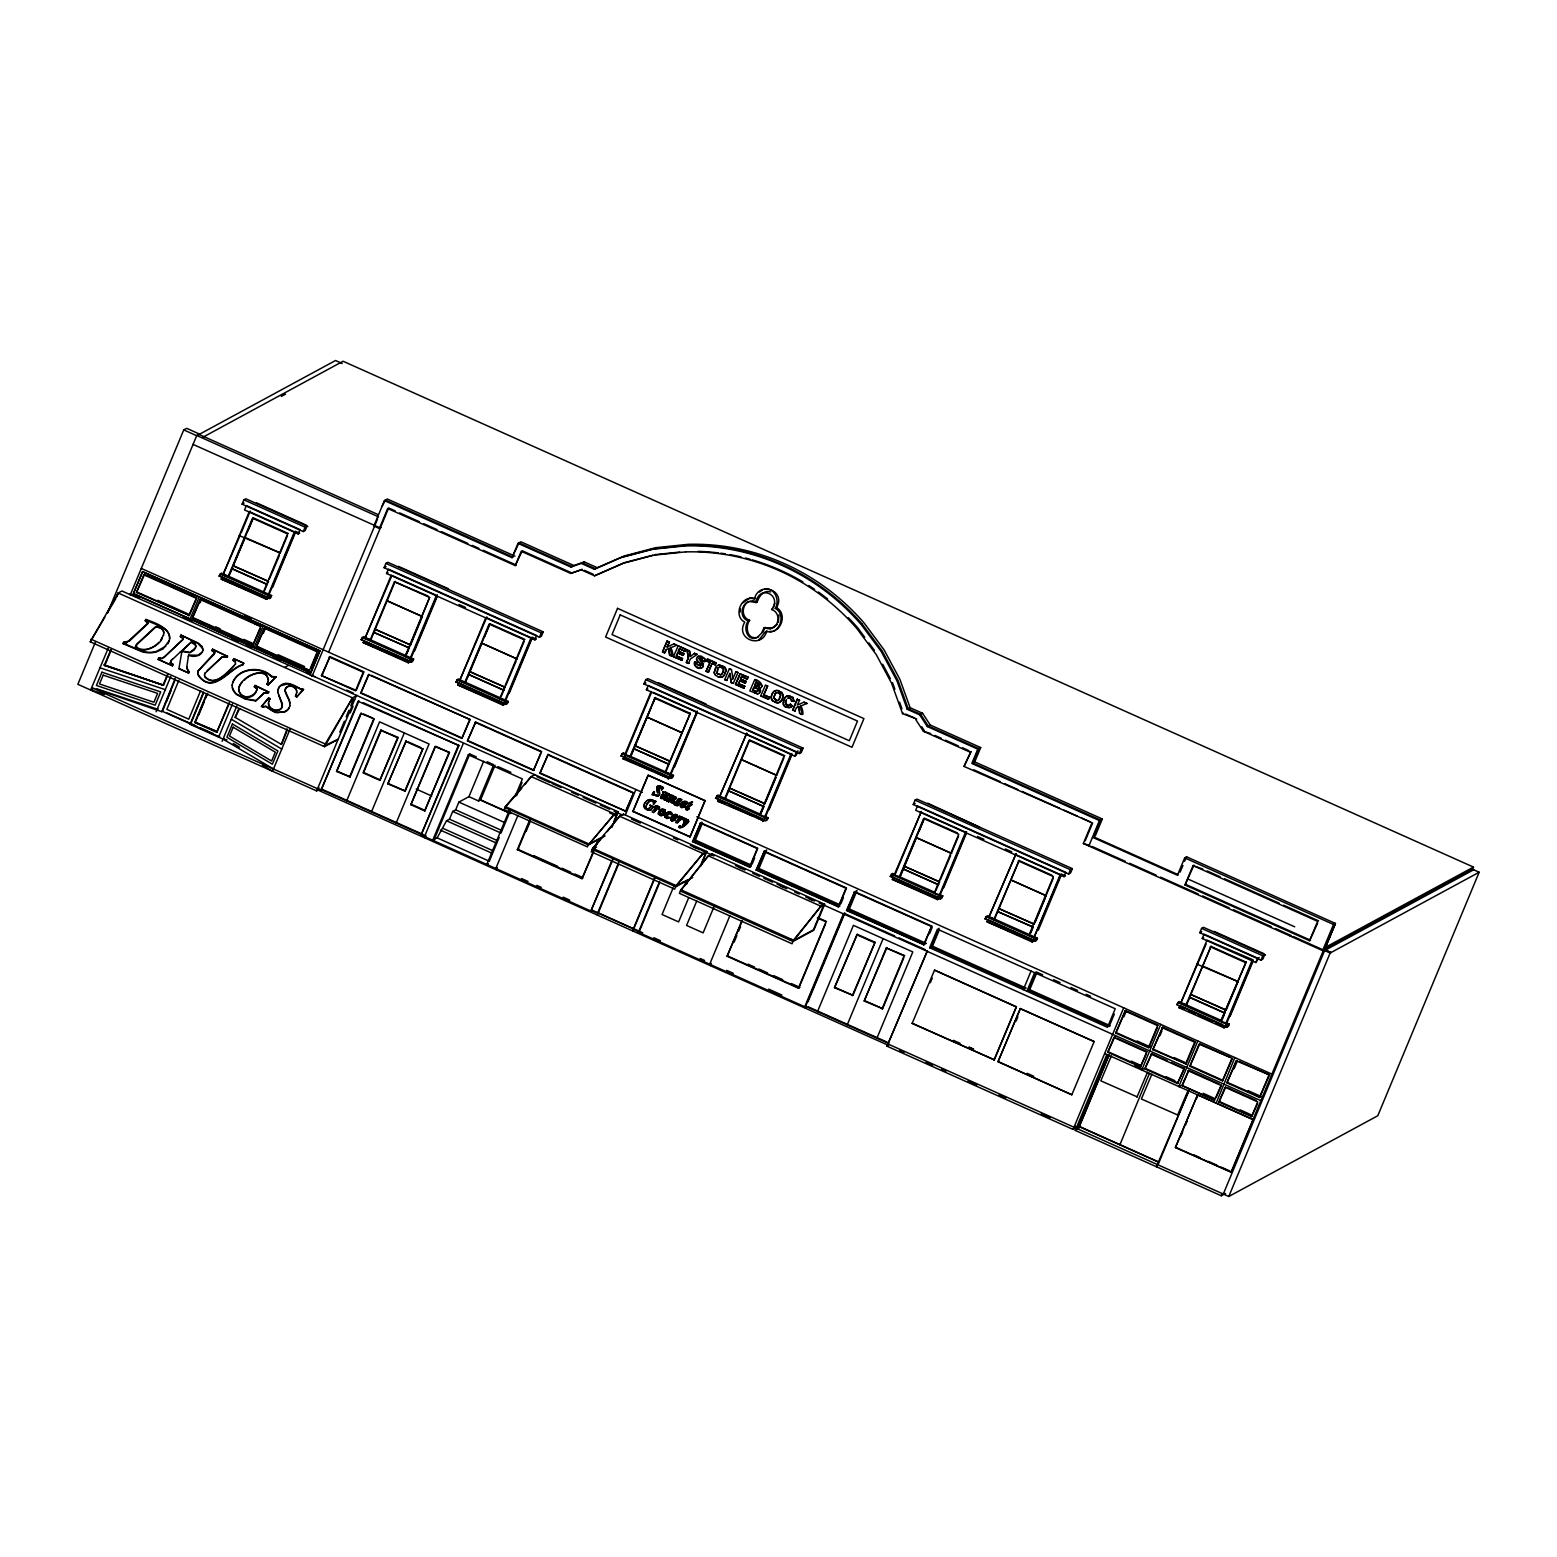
<?xml version="1.0" encoding="UTF-8"?>
<svg xmlns="http://www.w3.org/2000/svg" width="1557" height="1557" viewBox="0 0 1557 1557"><rect width="100%" height="100%" fill="white"/><g stroke="black" fill="none" stroke-linecap="round" stroke-linejoin="round"><path stroke-width="1.5" d="M688.35 808.9L687.377 809.076L688.019 808.064M788.27 697.964L790.314 698.023L791.559 701L793.934 701.467L793.194 698.178L789.788 695.998M793.934 701.467L792.863 697.322L788.698 695.843M289.913 705.846L289.427 700.202L285.106 691.036M673.772 802.264L672.702 802.517L676.01 798.157M186.84 666.746L188.669 673.013L178.938 668.654L181.682 652.597L180.301 651.974L172.379 659.506M740.178 611.998L740.373 608.787M677.276 800.103L676.964 804.95L675.855 802.419M700.241 665.968C695.123 661.706 695.707 665.442 700.825 665.676M684.185 820.189L684.165 818.359L686.209 818.885L684.944 824.626L686.306 818.904L683.757 818.126M665.442 811.82L664.664 809.582L662.465 808.959M702.441 660.771L704.951 661.491L702.441 660.771C697.361 654.524 700.767 661.997 703.375 665.326M702.732 660.596L701.39 658.163L698.84 658.553M663.01 797.748L666.143 792.396L662.971 791.696L663.224 793.155M268.738 701.545C266.266 708.96 278.08 714.274 282.051 707.52L282.362 703.53L278.586 694.87M644.228 804.813L644.209 806.565M163.427 635.392L163.874 632.473A7.026 5.43 14.1 0 0 160.994 627.977L157.568 626.362L155.116 627.082L136.452 644.384C135.868 656.84 160.624 646.603 162.259 637.747M186.723 667.213L188.436 656.022M653.57 803.393L653.298 800.94L650.787 800.648M771.104 696.874L772.739 692.826M771.571 695.531L771.163 698.003A5.08 4.943 61.5 0 0 772.661 700.922L777.274 702.694A5.099 4.963 61.5 0 0 780.349 701.818M664.683 816.257L666.162 813.533M670.872 818.223L670.95 819.663A2.121 2.063 61.5 0 0 672.488 820.987M686.559 823.147L687.299 820.695M782.626 697.808L782.821 696.602A5.158 5.021 61.5 0 0 781.264 692.515L779.259 691.172M232.071 685.528C235.263 667.992 260.447 664.683 271.852 676.497L275.998 676.828L268.174 685.061L266.967 683.834L268.174 685.061M683.932 821.629L684.438 820.052M680.195 801.563L680.331 799.422L679.124 799.286M723.499 671.437L723.655 669.88A2.919 2.842 61.5 0 0 722.857 668.109L721.066 667.097M188.319 656.47L188.611 655.108L198.089 655.225L202.235 651.994M671.592 814.136L671.515 812.404L669.16 811.917M671.962 813.474L671.359 814.525M676.633 815.343L675.894 816.569M685.917 802.75L684.516 802.4M685.236 801.972L685.508 803.393M696.952 662.601C690.977 660.149 696.076 670.25 700.202 668.187M694.753 661.842L695.356 665.851L699.015 667.992M676.108 802.283L676.225 804.541L677.47 804.638M677.412 816.685L676.517 814.759M655.789 806.935L655.244 806.195M656.081 806.565L654.582 808.706M670.152 813.533L671.281 814.642M679.241 817.444L679.124 816.16L681.927 816.958L680.098 819.235M679.553 817.055L678.035 819.216M684.185 821.493L682.9 825.813M268.018 681.947C269.205 664.294 241.238 675.504 239.214 687.649M662.893 798.352C656.49 799.831 665.481 792.669 662.815 792.085M661.997 798.585L660.732 796.814L663.263 793.311M785.273 702.421L786.519 699.58M667.058 801.115L668.907 801.68L667.058 801.115L670.425 795.257L670.483 796.522M671.223 801.777L672.449 803.276M674.298 820.052L672.274 819.469L673.87 818.048M673.656 820.247L672.858 818.262M683.912 806.876L682.044 806.779L682.472 805.086M682.745 806.993L682.316 805.397M700.903 665.345L700.358 663.769M759.427 686.073L755.709 682.959L754.678 685.45L758.551 686.695M323.467 746.173L338.141 739.303L324.557 746.679L90.248 641.815L118.235 593.003L121.933 590.998L618.343 811.878L611.823 827.507M118.235 593.003L116.658 596.798L118.235 593.003L352.544 697.847L357.098 695.376M169.129 640.842L163.037 648.938L155.992 652.033A22.012 16.971 14.1 0 1 141.882 651.682L123.1 643.664L123.82 642.185L129.426 641.056L147.837 623.754M123.1 643.664L123.82 642.185M123.704 642.652L126.37 642.652M135.517 647.089L135.478 645.98M145.307 620.465C152.372 624.221 143.828 622.917 145.91 619.433C155.213 622.781 176.077 629.865 167.806 643.839M145.19 620.932L145.91 619.433M135.615 645.707L156.576 626.323M158.113 659.331L172.496 665.773L158.113 659.331L158.833 657.852L161.811 658.3L164.458 656.743L181.897 640.55M158.833 657.852L161.694 658.747L164.341 657.19L182.889 639.343M170.453 663.029C169.012 660.557 176.778 667.856 170.569 662.562M182.831 638.292C176.583 633.076 184.563 640.316 182.947 637.825M202.858 650.592L202.235 646.583L198.109 643.002L180.943 635.1L197.992 643.469L202.858 648.782M180.301 651.974L181.682 652.597M195.968 646.447L194.08 650.067L189.818 652.811L181.41 651.332L191.472 641.912L195.073 643.411L195.851 646.895M178.938 668.654L188.669 673.013M181.41 651.332L191.472 641.912M188.611 655.108C192.562 657.677 201.885 656.49 202.974 650.125M189.273 671.982L186.743 668.595M214.691 653.084L211.947 650.301L214.574 651.974L214.399 653.959L197.934 671.359A8.583 6.617 14.1 0 0 198.79 676.186C213.718 695.317 229.385 668.381 243.067 664.722L243.787 663.224L233.725 658.708L232.986 660.207L235.321 661.803L232.986 660.207M227.439 656.412L212.569 649.25L227.439 656.412L222.126 657.151L207.139 670.795M226.835 657.463L227.556 655.964M233.725 658.708L243.787 663.224M243.067 664.722C230.553 666.299 213.62 695.57 198.887 675.719A8.583 6.617 14.1 0 1 198.05 670.911L214.808 652.636M256.847 688.661C250.56 683.27 258.54 690.744 256.963 688.213M254.92 685.43L268.66 692.087L254.92 685.43L254.2 686.909M255.659 700.961L264.145 692.768L268.174 692.651L264.028 693.215L255.659 700.961L245.169 699.074L236.683 694.617A15.317 11.814 14.1 0 1 232.343 688.019L232.188 685.061M290.03 705.399L288.921 708.357A12.184 9.381 14.1 0 1 284.62 712.016L275.317 712.542L265.702 706.586L261.459 706.528L268.641 697.867L269.867 699.015L268.641 697.867M262.919 707.189L265.799 706.119L272.845 711.14L277.925 712.6L284.736 711.549A12.184 9.381 14.1 0 0 289.038 707.89M275.881 677.276L271.852 676.497M278.392 688.369C283.724 678.794 294.312 685.138 300.871 689.109L303.518 689.381L296.686 696.991L295.499 696.29L296.219 694.441M296.686 696.991L303.518 689.381M280.824 685.664L288.395 683.718L300.871 689.109M300.754 689.576L302.077 688.739M325.238 743.993L324.557 746.679L352.544 697.847L325.238 743.993L90.929 639.149M650.573 806.662L647.595 809.523M663.282 809.543L663.321 812.151M662.679 809.776L664.45 810.088L661.491 814.389M677.392 804.482L677.431 799.558M688.642 821.395L687.922 819.955M660.557 814.992L659.837 813.63M296.745 692.495L295.499 696.29M757.948 690.744L757.578 689.031L753.938 687.221L752.751 690.082L757.091 691.483M761.665 686.715C763.378 680.37 745.608 675.115 761.86 685.314M762.152 685.858L761.276 687.396M704.679 661.647L705.165 660.752A3.289 3.211 61.5 0 0 704.854 658.65L700.961 655.964L697.127 657.035M683.718 823.536L681.966 826.767M703.102 666.299L703.414 663.399L699.054 658.786M235.438 664.333L235.438 661.355M778.403 622.255L778.928 614.879M652.422 794.887L653.862 791.618L654.388 794.381M662.114 787.433C663.944 788.698 660.83 791.481 660.771 787.025M644.52 803.899L643.975 806.701A4.184 4.068 61.5 0 0 645.182 808.862L650.164 810.302M204.415 675.174L205.174 672.799M358.947 700.806L321.034 790.275L91.805 687.707L161.733 711.685L175.221 678.385M174.968 680.214L162.415 711.335L219.303 736.792M658.611 812.053L658.553 814.155L660.557 815.576M680.681 804.482L680.565 806.487A2.121 2.063 61.5 0 0 682.122 807.791M783.093 700.981L785.954 696.602M646.369 805.358L645.98 808.394L648.335 809.406M277.73 690.276L279.598 686.423M182.772 639.791L183.181 638.487M653.259 804.249L653.804 803.256M148.149 622.839L126.253 643.099M257.177 688.875L256.749 690.218C251.514 705.321 230.222 692.943 242.386 682.083M786.11 700.436L785.584 704.367L787.784 705.769L790.547 704.192L792.377 705.788L790.8 707.189M746.99 602.754C741.366 607.483 741.93 617.915 749.618 620.289L748.411 620.951C742.047 628.133 748.586 643.742 758.59 636.638M749.618 620.289C745.219 626.148 746.815 639.168 756.215 637.572M774.257 627.062C779.882 622.333 779.317 611.901 771.63 609.527C782.84 594.988 758.843 583.992 756.06 602.559L749.657 601.43M773.537 607.016L774.88 603.337M776.281 629.359C782.431 624.123 783.132 612.349 775.269 608.378C780.115 600.496 774.705 586.97 764.292 589.286M775.269 608.378L776.495 607.717C786.655 590.687 759.057 580.236 754.367 599.036C741.463 594.132 732.627 616.144 744.771 622.099C734.593 639.129 762.19 649.58 766.881 630.799M534.927 774.549L531.171 776.573L505.383 806.584L504.176 809.621L587.437 846.891L588.04 844.77L600.554 837.997M524.728 784.67L531.171 776.573L614.587 813.902L618.343 811.878M605.109 835.895L588.41 844.945L614.587 813.902L588.41 844.945L504.993 807.616L521.692 788.192M706.839 851.484L703.005 853.547L676.108 885.602L674.687 889.144L591.271 851.815L592.692 848.273L619.589 816.218L623.423 814.155L706.839 851.484L700.669 866.276M607.211 831.594L619.589 816.218L703.005 853.547L675.68 886.731L592.263 849.402L604.233 835.155M673.656 885.816L674.084 884.687M680.876 889.787L679.436 893.368L792.046 943.776L793.486 940.175L820.928 906.232L824.665 904.208L712.055 853.82L708.318 855.844L680.876 889.787L793.486 940.175M790.294 940.194L790.761 938.968M170.277 662.348L171.27 660.246M285.009 690.062C286.43 684.087 295.733 685.586 296.608 691.094M95.502 641.912L77.85 684.321L316.655 790.937L319.049 787.939M107.569 612.913L183.745 429.907L186.665 428.331L199.452 434.053L196.532 435.629L183.745 429.907M108.367 647.887L90.637 690.043L92.972 688.778M130.224 594.949L196.785 435.512L378.448 516.807L377.495 517.333M310.738 672.858L133.338 593.723L142.543 571.614L320.061 650.807M133.338 593.723L142.796 571.477M110.819 649.717L104.377 665.209L163.115 684.924L167.708 673.85M111.15 650.086L104.767 665.637L103.949 664.761L163.504 685.333L168.039 674.22M146.747 575.37L196.727 597.752L189.37 615.443L136.471 592.497L143.828 574.805L145.521 573.891M136.471 592.497L144.567 574.397M188.631 615.832L196.727 597.752M260.525 628.211L252.915 645.123L192.406 618.051L200.133 599.484L201.846 598.55L200.113 602.695M192.406 618.051L200.872 599.075L253.499 622.625M303.265 531.56L305.075 527.2L307.021 526.149L305.211 530.489L303.265 531.56L242.094 504.176L243.904 499.836L245.85 498.765L307.799 526.5M156.089 711.783L170.822 676.4M166.229 702.09L170.842 691.036L169.694 691.639M219.089 576.071L221.464 573.073L271.619 595.514L270.704 597.732L269.244 598.53L219.089 576.071L220.549 575.292M178.899 680.214L166.852 709.389L188.767 719.198L200.639 690.685M267.999 598.375L266.344 599.27L221.191 579.068L222.087 576.927M223.001 574.728L249.276 511.591L294.429 531.793L268.154 594.93L263.133 592.672L287.597 533.915L252.487 518.189L228.023 576.966L223.001 574.728L240.265 535.083L239.291 535.608L280.377 553.027L245.033 537.457M241.16 532.903L250.249 511.066M228.743 576.577L253.207 517.8L288.317 533.506M233.453 565.716L268.563 581.423L233.102 565.911L245.266 537.321M248.011 530.781L252.545 519.863M273.487 769.002L223.021 739.127L190.071 724.316L203.461 692.184M190.694 723.986L203.189 693.994M229.502 702.869L216.773 732.315L194.761 722.467L206.633 693.955M207.237 693.624L195.384 722.137L217.377 731.985M198.576 715.305L204.045 702.149M205.874 697.77L207.704 693.371M264.671 590.337L268.213 581.617M269.225 579.379L279.481 555.226M280.143 553.163L287.403 535.705M266.344 599.27L267.24 597.129M267.298 598.744L295.402 531.268L299.625 533.175L298.185 533.954L244.546 509.956L246.356 505.597L299.995 529.594L298.185 533.954M272.533 587.495L295.188 533.078M269.244 598.53L271.619 595.514M252.915 645.123L260.642 626.556L200.133 599.484M216.773 732.315L228.898 703.2M232.499 703.939L218.622 737.142L219.771 736.539M256.438 646.7L264.165 628.133L317.2 651.858L309.473 670.444L256.438 646.7L264.904 627.724M263.289 633.407L265.001 629.262M222.106 741.327L236.839 705.944M286.916 731.148L281.408 744.421L235.185 717.388L238.883 708.532M239.642 708.669L235.185 717.388M311.069 667.972L317.083 653.531M287.091 728.812L281.408 744.421M310.505 672.994L319.944 650.748L310.855 672.916L133.591 593.587M381.017 527.589L379.363 528.485L373.855 526.032L384.443 500.595L387.362 499.018L514.958 556.121M290.05 729.182L272.553 771.202L262.471 765.227M377.553 518.987L312.14 676.108L306.165 672.585M379.363 528.485L387.693 508.497L515.289 565.6L522.218 550.769L571.808 572.957L582.318 569.375L570.835 573.482L521.245 551.295L515.289 565.6M328.683 652.033L388.647 507.971L395.244 510.93M321.443 675.563L329.928 656.587L363.988 671.826L356.242 690.393L321.443 675.563L355.502 690.802L363.248 672.215L329.189 656.976M322.182 675.154L329.928 656.587M384.092 567.721L385.902 563.381L387.849 562.311L543.218 631.85L541.408 636.21L539.462 637.261L384.092 567.721L386.039 566.67M386.545 573.501L388.355 569.142L536.659 635.509L534.849 639.869L386.545 573.501L387.985 572.704M361.088 639.616L363.462 636.618L413.637 659.059L412.702 661.277L411.243 662.075L361.088 639.616L411.749 661.803M409.997 661.92L408.343 662.815L363.19 642.613L364.085 640.472M370.994 639.985L365 638.273L391.294 575.136L436.427 595.338L410.153 658.475L405.131 656.217L429.596 597.46L405.852 655.828M391.352 576.791L365 638.273M370.021 640.511L394.485 581.734L428.136 596.078M373.875 632.414L409.335 647.946L373.875 632.414L375.451 629.262L410.561 644.968L422.395 616.572L387.284 600.866L422.395 616.572M370.741 640.122L395.206 581.345M352.544 697.847L350.967 701.643L354.665 699.657M339.796 732.199L344.389 721.183M346.218 716.784L348.963 710.167M350.812 705.769L353.556 699.151M316.655 790.937L356.242 695.843M350.267 712.911L353.069 706.216M470.097 719.548L461.884 738.407L360.796 693.157L368.522 674.59L470.097 719.548L371.208 675.31M360.796 693.157L369.028 674.317M321.034 790.275L358.091 701.273L458.965 745.55L363.306 702.752M336.584 771.474L360.757 713.417L374.244 718.847L350.072 776.885L336.584 771.474L361.36 713.087M349.469 777.235L373.622 719.178M408.518 649.872L405.131 656.217M346.666 800.901L379.577 721.825L429.07 743.993L396.159 823.05M408.343 662.815L409.238 660.674M380.764 730.233L363.053 772.817L379.889 780.349L398.222 737.434L380.764 730.233L397.599 737.765L379.889 780.349M381.387 729.902L363.657 772.486L380.492 780.018M437.4 594.813L409.316 662.289L363.19 642.613M414.532 651.04L437.186 596.623M411.243 662.075L413.637 659.059M371.422 811.976L404.314 732.919M387.81 783.891L406.143 740.976L387.81 783.891L405.248 791.092L422.979 748.528L404.625 791.423M455.734 681.966L458.108 678.969L508.263 701.409L507.348 703.628L505.889 704.426L455.734 681.966L457.194 681.188M504.643 704.27L502.969 705.165L457.836 684.963L458.731 682.822M459.646 680.623L485.92 617.487L531.073 637.689L504.799 700.825L499.778 698.568L524.242 639.81L489.132 624.085L464.667 682.861L459.646 680.623L486.893 616.961M384.443 500.595L512.039 557.698L518.014 543.374L520.914 541.797L573.852 565.502L584.362 561.902L597.304 567.702L624.221 555.966L655.672 547.694L688.175 544.327A225.96 219.926 61.5 0 1 864.174 623.092L884.123 649.931L899.907 679.319L910.125 707.695L922.581 713.262L930.21 724.978L980.696 747.555L974.74 761.879L972.794 762.93L1100.39 820.033L1093.423 836.751L1178.377 874.762M512.039 557.698L518.968 542.848L571.906 566.553M410.853 804.697L435.026 746.64L449.506 752.518L435.629 746.309L410.853 804.697L424.711 810.905L449.506 752.518M465.387 682.472L489.852 623.695L524.962 639.421M468.871 674.57L503.981 690.296L468.871 674.57L464.667 682.861M470.097 671.612L505.208 687.318L469.747 671.807L481.911 643.216L517.021 658.942L481.911 643.216M484.636 636.677L489.19 625.758M424.711 810.905L448.883 752.848M612.777 859.775L590.882 911.04L421.052 835.039L458.108 746.017M461.884 738.407L469.611 719.821M421.052 835.039L458.965 745.55M463.188 743.701L424.516 836.596L425.995 835.798L425.08 837.997M540.863 753.666L533.487 770.443L467.45 740.898L475.683 722.059L541.719 751.603M467.45 740.898L475.683 722.059M476.267 756.877L469.766 753.977L468.307 754.775L432.71 840.255L437.147 837.861L446.528 820.773L449.486 819.177L452.698 811.431L455.656 809.835L458.887 802.108L468.929 796.659L483.663 761.276M434.189 839.457L469.766 753.977M501.296 696.251L504.857 687.513M505.869 685.275L516.126 661.122M516.788 659.059L524.047 641.601M502.969 705.165L503.865 703.024M503.943 704.64L532.027 637.163L536.289 639.071L534.849 639.869M509.178 693.39L531.813 638.973M505.889 704.426L508.263 701.409M539.462 637.261L541.272 632.901L543.218 631.85M468.929 796.659L478.602 800.979L493.044 766.316M478.602 800.979L480.607 799.909L495.048 765.227M509.606 809.659L486.796 864.466L488.275 863.668M515.095 796.503L522.393 778.967L468.307 754.775M489.19 861.469L499.233 837.355M501.062 832.976L510.171 811.061M516.574 795.705L522.043 782.548M533.487 770.443L541.233 751.875L475.196 722.312M517.917 815.42L495.807 868.495L497.286 867.697L496.372 869.896M539.89 773.323L548.122 754.464L633.66 792.747L625.933 811.333L539.89 773.323L548.122 754.464M593.742 851.815L582.026 878.693L517.313 849.733L530.197 818.826M529.944 820.656L517.994 849.363L582.707 878.323M526.149 831.263L529.828 822.427M643.956 684.01L645.766 679.669L647.712 678.599L803.081 748.139L801.271 752.498L799.325 753.549L643.956 684.01L645.902 682.959M646.408 689.79L648.218 685.43L796.522 751.797L797.982 751.019L796.152 755.359L794.712 756.157L646.408 689.79L647.848 688.992M664.703 652.831C667.155 644.501 666.318 655.847 662.523 651.858L666.98 641.153L669.452 641.971L667.175 646.875L669.452 641.971M662.523 651.858L667.272 640.997M669.199 764.234L633.738 748.703L668.848 764.409L670.191 761.392L690.179 713.34L655.069 697.633L630.604 756.41L673.5 775.347L672.566 777.566L671.106 778.364L620.951 755.904L623.325 752.907L625.836 754.036L651.215 693.079M623.325 752.907L620.951 755.904M623.053 758.901L624.921 756.235L623.053 758.901L669.179 778.578L656.275 772.817M650.768 708.416L630.857 756.274L624.863 754.561L651.157 691.425M629.884 756.799L655.322 697.497L652.597 704.056M673.403 656.723L681.927 660.246L673.403 656.723L678.151 645.863L686.17 649.444L685.119 651.41L679.28 648.802L678.307 651.176L683.737 653.609L678.307 651.176M582.026 878.693L598.569 838.951M596.487 845.198L598.336 840.78M676.341 655.886L682.375 658.592L676.341 655.886L677.84 652.831L683.27 655.244L684.029 653.453M676.633 655.731L677.84 652.831M678.599 651.021L679.572 648.646L685.119 651.41M677.548 652.986L682.978 655.419L683.737 653.609M614.003 821.201L616.572 815.07L615.093 815.868M681.635 660.402L682.667 658.436M686.326 662.503L688.778 663.321L686.326 662.503L688.194 657.988L687.104 649.872L689.654 651.021L690.452 656.392L689.381 651.176L686.812 650.028M623.423 814.155L622.936 815.304L614.12 811.255M686.618 662.348L688.486 657.832L687.104 649.872M625.427 811.586L633.66 792.747M625.291 814.992L635.898 789.516M688.505 663.477L690.374 658.981L697.225 654.388L694.403 653.434L697.225 654.388M590.882 911.04L612.057 860.165M632.901 811.489L648.043 775.289L705.126 800.629L690.082 836.771L704.912 800.746L648.257 775.172L632.901 811.489L689.868 836.888M591.621 910.631L597.557 913.297L618.732 862.422M597.363 915.107L618.538 864.232M706.567 661.005L707.598 659.039L716.201 662.893L715.15 664.858L711.958 663.418L708.26 672.313L706.061 671.339L710.07 662.289L706.567 661.005L709.778 662.445M706.859 660.849L707.598 659.039M650.845 805.981L650.028 805.203L653.162 807.168M706.061 671.339L710.07 662.289M670.989 774.238L664.995 772.506L690.432 713.223M665.715 772.116L668.946 764.351M708.26 672.313L712.25 663.263L715.442 664.703M715.15 664.858L716.201 662.893M668.206 779.103L669.101 776.962M670.016 774.763L697.264 711.101L670.055 776.437M674.395 767.329L697.049 712.911M671.106 778.364L673.5 775.347M670.191 795.393L673.403 795.646L671.242 798.196L672.157 797.573M724.647 679.65L726.963 680.39L724.647 679.65L729.377 668.79L731.498 669.744L732.958 678.871M726.671 680.545L729.863 673.422L731.031 682.511L733.503 683.328L731.031 682.511M732.666 679.027L735.936 671.729L737.96 672.624L733.211 683.484M659.389 883.247L639.149 931.903L633.193 929.237L654.368 878.382M654.855 878.129L633.68 928.984L598.024 913.025M744.791 686.248L738.466 683.698L744.791 686.248L743.759 688.194L735.527 684.516L739.984 673.811L748.294 677.256L747.243 679.222L741.404 676.614L740.431 678.969L745.861 681.402L740.431 678.969M633.018 931.047L633.193 929.237M735.527 684.516L740.276 673.656M738.466 683.698L739.964 680.623L745.394 683.056L746.153 681.246M738.758 683.542L739.964 680.623M740.723 678.813L741.696 676.439L747.243 679.222M684.243 819.469L683.212 819.352M805.319 1008.158L806.234 1005.939L804.755 1006.756L638.409 932.312L659.584 881.437M688.272 807.519L691.892 804.385M739.672 680.779L745.102 683.212L745.861 681.402M743.759 688.194L744.499 686.403M757.325 693.682L749.812 690.919L754.561 680.059M752.751 690.082L754.23 687.065L757.208 688.447M754.678 685.45L756.001 682.803L759.777 684.983L758.259 686.851M673.091 887.977L662.056 914.504L678.618 921.919L688.739 897.611M701.935 822.115L694.208 840.683L751.233 866.217L749.54 867.132L692.515 841.617L700.728 822.758L757.772 848.293L750.046 866.86L693.001 841.344L700.728 822.758M692.515 841.617L695.356 840.06L702.226 823.556M719.509 796.912L746.757 733.25L719.509 796.912L724.53 799.15L748.995 740.373L784.105 756.099L759.641 814.856L768.126 817.697L767.212 819.916L765.752 820.714L715.597 798.254L717.972 795.257L760.614 814.33L763.845 806.584L728.734 790.859L763.845 806.584M717.972 795.257L715.597 798.254M769.43 697.264L768.38 699.229L760.77 695.823L765.48 685.041L767.659 686.014L763.708 694.986L769.43 697.264L764 694.831M791.89 753.452L763.806 820.928L717.699 801.252L718.594 799.111M763.708 694.986L767.659 686.014M728.365 791.053L749.715 739.984L784.825 755.709M725.251 798.76L728.734 790.859M768.38 699.229L769.139 697.419M701.234 863.882L704.932 854.968M711.53 855.085L712.055 853.82M696.699 901.133L686.579 925.442L703.141 932.857L714.176 906.33M792.63 710.07L795.102 710.887L792.63 710.07L797.087 699.365L799.558 700.202L797.301 705.107L803.976 702.168L806.915 703.472L803.976 702.168M792.922 709.914L797.379 699.21M794.81 711.043L796.464 707.657L798.975 706.664L799.558 710.907M760.361 814.467L763.592 806.721M765.733 801.563L775.736 777.546M776.651 775.347L741.541 759.641L776.651 775.347L783.911 757.889M765.071 803.607L729.61 788.095L764.721 803.801L775.989 777.41M762.833 821.454L763.728 819.313L716.084 798.001M764.662 817.114L790.937 753.977L745.784 733.775M769.041 809.679L791.676 755.262M765.752 820.714L768.126 817.697M794.712 756.157L796.522 751.797M749.54 867.132L757.286 848.546L700.241 823.03M729.961 915.555L709.7 964.211L711.179 963.413L710.264 965.612M752.089 864.154L754.678 857.965M799.325 753.549L801.135 749.189L803.081 748.139M765.519 850.57L757.792 869.137L839.943 905.921L838.25 906.836L756.099 870.071L764.312 851.212L846.483 887.996L838.756 906.563L756.585 869.799L764.312 851.212M756.099 870.071L758.94 868.514L766.667 849.947M791.228 983.499L799.87 987.352L798.41 988.17L727.1 956.251L741.833 920.868M727.1 956.251L742.339 920.596M734.106 942.18L736.87 935.562M738.699 931.125L740.548 926.707M822.505 907.984L813.377 929.879L792.513 941.187M824.665 904.208L813.883 930.113L793.019 941.421L680.409 891.032L708.318 855.844L820.928 906.232L793.019 941.421M798.41 988.17L826.027 921.822L817.386 917.949M825.599 923.749L798.916 987.878L727.606 955.979M838.25 906.836L845.996 888.249L763.825 851.484M840.799 903.858L843.388 897.649M804.755 1006.756L843.427 913.862L844.906 913.064L807.947 1001.852M846.502 910.514L854.735 891.674L931.767 926.143L924.041 944.729L846.502 910.514L849.343 908.977L857.07 890.409M854.735 891.674L846.989 910.261L924.041 944.729M855.922 891.032L848.195 909.599L925.228 944.087M817.503 1011.602L853.411 925.345L912.811 951.93L876.922 1038.188M834.494 987.722L857.206 934.317L875.034 942.277L852.925 995.371L834.494 987.722L857.206 934.317M913.239 804.521L915.049 800.162L916.995 799.111L1072.364 868.65L1070.554 872.99L1068.608 874.041L913.239 804.521L915.185 803.47M899.168 877.311L923.632 818.534L958.742 834.241L934.278 893.017L942.783 895.859L941.849 898.078L940.389 898.856L890.234 876.416L892.609 873.419L895.119 874.528L921.394 811.411L894.146 875.053L900.141 876.786L916.431 837.666L951.541 853.372L916.431 837.666M939.143 898.72L937.489 899.615L892.336 879.413L893.231 877.272M957.283 832.878L924.352 818.145L899.888 876.902L935.251 892.492M919.155 831.107L923.69 820.189M852.321 995.702L875.034 942.277M847.203 1024.895L883.111 938.637M903.819 957.789L882.644 1008.664L864.193 1001.015L886.283 947.941L904.734 955.589M864.193 1001.015L886.906 947.61M964.055 766.433L970.984 751.583L964.055 766.433L1092.625 823.011L1085.229 840.78M980.696 747.555L977.796 749.131L971.84 763.455L1099.417 820.558L1102.337 818.982L974.74 761.879M972.794 762.93L978.75 748.606L928.283 726.01L920.635 714.313L908.198 708.746L897.961 680.37L882.177 650.962L862.267 624.143M882.021 1008.994L904.111 955.92L886.283 947.941M935.815 890.682L939.708 881.768L904.247 866.237L939.358 881.943M940.389 879.705L950.626 855.552M951.288 853.508L958.567 836.031M937.489 899.615L938.384 897.474M939.299 895.256L965.574 832.139L920.44 811.937M938.462 899.09L966.547 831.613M943.678 887.821L966.333 833.404M940.389 898.856L942.783 895.859M923.535 945.002L931.767 926.143M929.529 933.752L932.098 927.563M1107.397 1055.938L1077.658 1127.404L1075.459 1126.431L1073.065 1129.428L887.023 1046.187L927.466 950.626L887.938 1043.968L1228.784 1196.496L1377.789 1115.746L1479.15 872.251L1472.552 869.293L1322.613 950.568L1083.341 843.524L1091.652 823.536M929.665 947.746L937.411 929.159L1115.221 1008.741L1107.494 1027.309L929.665 947.746L932.507 946.189L939.396 929.685M939.085 928.244L931.358 946.812L1025.012 988.734L1023.319 989.649L1031.045 971.062M912.188 1023.338L934.531 970.128L1016.39 1006.756L994.3 1059.83L912.188 1023.338L994.3 1059.83M930.23 982.739L932.293 978.185M984.88 918.766L987.255 915.769L1037.41 938.209L1036.495 940.428L1035.035 941.207L984.88 918.766L986.34 917.968M1033.79 941.07L1032.135 941.966L986.982 921.763L987.878 919.623L1035.522 940.953M988.792 917.404L1016.04 853.761L988.792 917.404L994.787 919.136M993.814 919.662L1019.251 860.359M994.534 919.272L1018.998 860.496L1051.909 875.229M1063.995 876.649L1065.805 872.309L917.501 805.942L915.691 810.282L1063.995 876.649L1065.436 875.871L1061.173 873.964L1033.945 937.606L1028.924 935.368L1053.388 876.591L1018.278 860.885M1030.442 933.032L1032.875 927.213M1053.194 878.382L1034.101 924.235L998.893 908.587L1034.354 924.118M1030.695 932.896L1033.128 927.077L997.648 911.565L1033.128 927.077M1035.269 921.919L1045.272 897.902M1032.135 941.966L1033.011 939.825M1033.945 937.606L1060.22 874.489L1015.067 854.287M1033.089 941.44L1033.984 939.299M1038.324 930.191L1060.959 875.774M1035.035 941.207L1037.41 938.209M1068.608 874.041L1070.418 869.701L1072.364 868.65M994.047 1059.967L1016.39 1006.756M1034.627 972.658L1026.88 991.245L1029.722 989.707L1036.612 973.183M998.018 1061.738L1020.341 1008.527L1094.162 1041.575L1071.819 1094.766L998.018 1061.738L1020.341 1008.527M1028.36 990.447L1036.086 971.86L1042.626 974.799M1099.417 820.558L1088.849 845.976L1089.803 845.451L1083.341 843.524M1016.059 1021.139L1017.889 1016.721M1102.337 818.982L1095.369 835.7L1092.489 837.257L1177.442 875.268L1184.682 857.868L1186.59 856.817L1335.419 923.437L1324.559 949.556M1110.044 1024.331L1114.345 1014.016M1073.065 1129.428L1123.687 1007.807M1180.05 872.173L1182.97 865.536M1184.585 861.293L1186.59 856.817M1225.515 1193.46L1221.272 1195.757L1075.264 1130.421L1106.852 1054.517M1146.439 1053.855L1140.425 1066.915L1107.767 1052.298L1113.917 1037.526L1115.61 1036.612M1137.038 1040.971L1150.098 1046.81L1148.424 1047.725L1115.766 1033.108L1124.971 1010.999L1126.665 1010.084L1123.901 1016.721M1107.767 1052.298L1114.656 1037.137M1115.766 1033.108L1125.711 1010.59M1078.203 1128.825L1108.895 1055.101M1078.456 1128.689L1109.148 1054.965M1137.233 1096.887L1100.799 1080.83L1111.328 1055.977M1317.689 922.99L1309.573 940.739L1184.994 884.999L1193.071 865.595L1202.763 869.001M1184.994 884.999L1194.005 865.089M1140.425 1066.915L1146.575 1052.143L1113.917 1037.526M1148.424 1047.725L1157.63 1025.615L1124.971 1010.999M1157.435 1027.425L1149.144 1047.316L1116.505 1032.719M1160.744 1024.389L1141.709 1070.107L1143.519 1068.919M1260.956 960.124L1262.766 955.764L1264.712 954.713L1262.902 959.073L1260.956 960.124L1199.785 932.74L1201.595 928.4L1203.542 927.349L1265.491 955.064M1171.312 1062.477L1184.371 1068.336L1177.481 1083.497L1144.823 1068.881L1151.713 1053.719L1166.952 1060.531M1152.822 1049.69L1162.768 1027.172L1195.406 1041.789L1186.2 1063.898L1152.822 1049.69L1162.768 1027.172M1144.823 1068.881L1151.713 1053.719M1160.023 1035.502L1161.872 1031.084M1202.238 938.521L1204.048 934.161L1257.686 958.158L1255.857 962.518L1202.238 938.521L1203.678 937.723M1136.98 1097.023L1147.509 1072.17M1246.262 961.954L1220.824 1021.236L1229.31 1024.078L1228.395 1026.297L1226.935 1027.095L1176.781 1004.635L1179.155 1001.638L1221.797 1020.711L1224.211 1014.892M1149.455 1073.298L1119.95 1144.629M1179.155 1001.638L1176.781 1004.635M1225.69 1026.939L1224.036 1027.834L1178.883 1007.632L1179.778 1005.491L1222.77 1024.74M1186.687 1005.005L1180.693 1003.292L1206.967 940.156L1253.093 959.832L1226.819 1022.968M1177.812 1115.046L1141.378 1098.989L1151.908 1074.135M1206.13 944.009L1180.693 1003.292M1185.714 1005.53L1211.151 946.228M1224.678 1013.159L1189.567 997.434L1190.794 994.475L1226.254 1009.987L1238.068 981.611L1196.983 964.172L1197.956 963.647M1186.434 1005.141L1189.918 997.239L1225.028 1012.965M1190.91 994.417L1210.898 946.364L1246.009 962.09L1220.824 1021.236M1177.481 1083.497L1184.371 1068.336M1185.461 1064.307L1194.667 1042.197L1162.028 1027.581M1197.8 1040.971L1178.766 1086.689L1180.459 1085.774M1181.88 1085.463L1214.538 1100.079L1181.88 1085.463L1188.769 1070.301L1219.248 1083.944M1189.859 1066.273L1199.065 1044.163L1232.463 1058.371L1222.517 1080.889L1189.859 1066.273L1199.805 1043.754L1230.283 1057.398M1182.619 1085.054L1188.769 1070.301M1177.559 1115.182L1188.108 1090.328M1158.33 1163.994L1189.003 1090.309L1156.423 1166.738L1157.415 1166.212M1224.036 1027.834L1225.884 1025.168L1228.395 1026.297M1225.846 1023.494L1252.12 960.358M1224.989 1027.309L1225.884 1025.168M1175.379 1147.587L1197.664 1094.766L1253.249 1119.639L1231.353 1172.246L1175.379 1147.587L1197.664 1094.766M1230.225 1016.059L1252.879 961.642M1180.926 1136.104L1182.756 1131.705M1185.5 1125.127L1187.329 1120.748M1196.438 1098.833L1198.267 1094.454M1226.935 1027.095L1229.31 1024.078M1259.126 957.38L1255.857 962.518M1214.538 1100.079L1221.428 1084.918L1216.153 1097.568M1222.517 1080.889L1231.723 1058.779M1234.857 1057.553L1216.192 1103.057M1218.936 1102.045L1225.087 1087.273L1257.725 1101.889L1251.594 1116.661L1218.936 1102.045L1225.826 1086.883M1269.519 1074.953L1259.574 1097.471L1226.916 1082.855L1236.122 1060.745L1269.519 1074.953L1239.041 1061.31M1226.916 1082.855L1236.861 1060.336M1234.137 1068.666L1236.9 1062.03M1309.573 940.739L1317.65 921.355L1193.071 865.595M1259.574 1097.471L1268.78 1075.362M1251.594 1116.661L1257.589 1103.602M1221.272 1195.757L1222.187 1193.538M1230.964 1172.46L1323.547 950.062M1325.63 948.933L1326.564 946.714L1473.467 867.093L343.085 361.243L203.111 437.108M1228.784 1196.496L1330.145 953.02L1479.15 872.251M1472.552 869.293L1473.467 867.093M1322.613 950.568L1333.512 924.469L1335.419 923.437L1324.52 949.536L1331.118 952.495M1324.365 949.614L1335.225 923.535M268.621 701.993L269.984 698.568M232.499 682.998C238.746 667.875 260.72 666.007 271.735 676.964M163.543 634.945L160.546 640.589M756.06 602.559L757.286 601.897C758.862 596.331 764.117 589.5 770.657 591.971M773.576 627.705L763.981 627.919L761.49 633.232L757.364 637.3M762.716 632.57L765.188 627.257M646.856 804.327L645.746 807.791M717.602 668.829L717.174 673.422L720.58 674.94M723.188 672.313L721.475 674.531M779.551 698.859L780.446 695.59A2.919 2.842 61.5 0 0 779.629 693.799L777.838 692.807A2.978 2.9 61.5 0 0 775.386 693.332M266.85 684.282L268.135 681.479M784.397 698.373L783.229 704.348A5.041 4.905 61.5 0 0 785.176 706.839L790.411 707.423M724.53 674.726L725.737 671.048A5.158 5.021 61.5 0 0 724.18 666.96L719.665 665.014M781.614 700.261L783.113 696.427A5.158 5.021 61.5 0 0 781.556 692.359L777.975 690.724M782.509 698.918L780.894 701.234M644.267 804.035L645.104 802.77M715.656 667.291L714.371 672.313A5.08 4.943 61.5 0 0 715.169 674.376M771.708 694.441L773.634 691.756A5.508 5.372 61.5 0 1 776.145 690.471M664.236 797.982L665.073 800.006M665.462 812.365L663.652 814.545M665.618 814.233L664.839 817.191L668.089 818.301M670.814 817.814L672.021 816.179M671.476 816.88L670.697 819.799A2.121 2.063 61.5 0 0 672.254 821.123L672.974 821.045M659.584 813.766L660.479 812.404M674.317 797.671L672.682 797.671M675.738 804.813L674.22 804.56L675.777 802.089M759.777 692.534L759.193 688.369L760.264 688.097M667.525 814.622L667.758 817.678M658.397 787.686L660.616 786.655M658.903 787.122L659.701 793.506M677.159 817.114L677.295 814.953L674.998 814.525M687.279 803.373L685.936 804.619M683.679 818.846L682.2 819.741M680.526 801.758L682.005 799.5L678.21 798.644M90.248 641.815L104.844 617.156M107.277 613.049L115.802 598.647M180.203 636.599L180.943 635.1M172.496 665.773L173.216 664.294M188.767 672.546L189.37 671.534M211.83 650.748L212.569 649.25M268.057 693.099L268.777 691.619M682.238 805.222L683.484 804.852M703.394 666.143L701.857 667.797M652.013 794.693L653.862 791.618M757.656 691.23L757.87 688.875M679.144 799.364L679.144 803.412A2.569 2.491 61.5 0 1 678.755 804.735M687.377 808.862L690.783 804.366L691.892 804.852M662.406 797.262L664.586 794.381M675.232 799.13L676.069 797.165L674.765 796.581M688.895 821.259L686.812 823.711M670.035 813.435L670.542 812.404L668.264 813.571M679.339 826.008L679.319 827.37M646.622 804.463L648.199 802.497M687.124 820.539L688.175 819.819M661.472 790.216L663.477 787.355M170.628 661.394L172.496 659.039M653.629 804.482L655.906 801.388L653.22 800.493M718.069 668.148L716.882 673.578L721.183 674.745M722 674.006L723.363 670.035A2.919 2.842 61.5 0 0 722.565 668.264L720.774 667.272A2.978 2.9 61.5 0 0 718.302 667.797M775.152 693.682L773.81 697.653L775.736 700.241M686.598 807.227L686.053 809.465M665.676 798.585L667.175 796.795M652.811 807.324L650.359 810.418L652.364 807.888M660.246 812.54L661.511 811.002M700.553 665.832L701.039 664.041L697.069 660.849A3.27 3.192 61.5 0 1 696.446 659.059L698.081 656.295M690.958 803.957L692.612 801.913M195.306 648.101L189.935 652.344L181.527 650.865M723.81 675.68L726.029 670.892A5.158 5.021 61.5 0 0 724.472 666.805L718.789 665.092M644.851 802.887L645.844 801.777M689.245 803.665L685.644 808.414L687.104 809.835M667.311 800.979L670.444 796.795M666.143 797.962L667.914 795.822M658.767 811.431L660.187 810.01M659.526 810.633L658.144 813.844L661.375 815.576M649.872 807.947L648.49 809.406M654.972 811.236L653.706 812.618L652.13 811.917L654.816 808.57M664.314 813.922L665.364 809.951L660.713 809.621M678.443 821.726L677.178 823.128L675.582 822.407L678.288 819.079M667.681 795.958L669.315 794.031L667.739 793.33L665.209 796.191M662.64 798.469C667.233 794.479 660.869 801.485 665.832 799.831M671.495 801.057L674.162 797.904M672.585 799.811L670.872 802.38L673.266 803.042M668.654 801.816L671.534 798.585M667.739 793.33L664.294 797.009M680.837 803.821L682.316 802.361M681.635 802.984L680.331 806.623M683.932 803.081L682.745 804.385L684.632 804.113M674.531 817.444L673.13 817.581L674.298 816.277M658.475 806.448C652.928 812.404 662.056 804.463 655.419 805.806M678.482 805.066L678.988 804.599A2.569 2.491 61.5 0 0 679.397 803.276L679.319 802.38M674.395 800.376L672.702 802.303M671.223 798.157L673.403 795.646M647.225 803.509L649.055 801.68M654.738 811.372L656.1 809.893M678.19 821.862L680.896 819.138M205.057 673.247L222.242 656.684L226.933 656.996M235.555 663.885C228.607 671.592 215.586 688.155 204.862 677.003L204.531 674.726M261.459 706.528L268.524 698.315M282.167 707.053C278.684 712.931 268.699 709.758 268.544 703.2M742.864 602.812L750.202 597.791L755.593 598.375L754.367 599.036M777.157 624.552L770.384 629.067L763.981 627.919M661.258 811.139L662.27 810.185M790.547 704.192L788.64 705.652M688.252 822.291L685.664 824.762M662.465 813.494L660.869 814.895M759.232 693.137L760.672 690.783L759.466 688.194M670.074 799.987L672.176 798.04M256.866 689.77C253.791 698.548 239.447 699.735 238.844 689.342M686.403 804.307L687.26 802.225L684.632 801.349M268.291 684.593L275.998 676.828M717.777 668.303L718.594 667.642A2.978 2.9 61.5 0 1 719.782 667.077M775.678 693.176L773.537 697.808L777.021 700.553M778.558 700.086L780.738 695.415A2.919 2.842 61.5 0 0 779.921 693.644L778.13 692.651M779.376 699.404L777.975 700.436M659.448 809.153L659.312 807.149M683.679 803.217L684.769 802.264M674.064 816.393L675.135 815.459M233.9 665.832C227.03 672.352 214.671 687.454 204.979 676.536M158.814 642.321C153.306 648.724 142.835 652.286 135.634 646.642M645.591 801.913L646.719 800.94M685.391 824.256L686.812 823.011M655.867 810.029L657.443 808.647M679.319 820.52L681.499 818.729M669.14 812.871L666.493 816.335L668.264 817.6M784.825 697.536L786.908 696.076M702.888 666.98L700.942 668.225M724.102 675.524L722.973 676.439A5.099 4.963 61.5 0 1 719.898 677.314M781.186 701.078L780.057 701.973A5.099 4.963 61.5 0 1 776.982 702.849L774.685 702.265M652.558 807.46L653.648 807.285M165.821 646.174L156.109 651.566A22.012 16.971 14.1 0 1 141.998 651.215L123.217 643.197M670.386 813.143L669.432 812.637M244.605 680.02C249.996 673.636 266.305 668.478 268.505 679.806M656.451 808.92L658.319 807.46M679.903 819.41L681.791 817.95M684.418 825.755L685.917 824.626M678.735 804.95L678.171 805.339A2.16 2.102 61.5 0 1 676.166 805.436M657.424 794.868L654.388 794.926M670.619 813.007L669.899 814.35L671.612 814.389M682.783 826.183L681.363 827.039M759.524 592.03L762.366 589.869M758.901 639.946L765.655 631.461L771.046 632.025L774.997 630.41M666.357 799.578L667.33 798.877L666.279 799.13M667.33 798.877L665.579 799.967M687.844 819.916L687.493 821.434M690.16 656.548L694.694 653.259M648.802 801.816L650.067 800.94M684.01 807.46L685.061 806.74M674.376 820.636L675.446 819.916M673.519 802.4L674.629 802.147L673.033 803.178M682.783 826.903L684.671 825.619M659.934 810.146L661.861 809.056M662.873 815.07L663.905 814.408M748.898 601.45C740.626 604.466 739.147 618.071 748.411 620.951M773.79 631.072C782.937 627.568 785.876 612.582 776.495 607.717M663.457 797.593L664.547 796.873M671.943 798.177L672.935 797.534M646.486 801.057L647.77 800.24M663.418 798.06L664.858 797.184M687.669 809.757L689.44 808.667L687.474 809.173M682.083 802.497L683.134 801.836M672.449 815.673L673.519 815.012M666.61 813.026L668.576 811.976M690.919 802.458L692.125 801.699M677.042 817.367L675.057 818.184M684.788 806.312L683.017 807.207M674.045 820.189L675.154 819.488M668.576 817.483L669.705 817.386L668.537 818.106M671.904 797.709L673.422 796.795M674.901 815.596L676.38 815.479M659 786.908L661.005 786.888M657.755 796.152L658.553 795.705A3.328 3.231 61.5 0 0 659.681 794.284M685.08 803.879L683.893 804.405M791.092 707.034L788.64 707.929M197.72 435.201L335.553 360.504L342.17 363.462M192.912 444.348L380.336 527.979M281.33 396.432L285.612 394.096M242.094 504.176L244.04 503.125M141.278 568.422L642.379 792.416M231.974 568.811L267.084 584.517M221.191 579.068L265.157 597.791M228.023 576.966L232.227 568.675L267.337 584.4M199.354 596.798L190.149 618.908M382.185 506.044L385.416 500.069L513.012 557.172M254.939 624.007L261.381 626.148M263.386 625.447L254.18 647.556M157.004 709.583L158.172 708.941M161.733 711.685L162.882 711.082M284.6 667.447L288.279 665.442M190.071 724.316L191.161 723.733M194.761 722.467L215.644 730.758M309.473 670.444L257.158 646.311M313.327 675.466L312.14 676.108L315.331 676.653M224.189 738.485L223.021 739.127L226.972 739.789M410.561 644.968L375.101 629.437M518.014 543.374L570.952 567.079L573.852 565.502M584.362 561.902L581.442 563.478L594.385 569.278L622.294 556.997L653.745 548.745L686.248 545.359A225.96 219.926 61.5 0 1 862.247 624.143M594.385 569.278L597.304 567.702M581.345 569.901L594.54 575.798L624.415 562.68L652.811 555.207M457.836 684.963L501.802 703.686M673.87 643.936L676.789 645.26L673.87 643.936L667.175 646.875M672.566 656.061L669.744 654.796L668.848 648.432L669.452 654.952C678.385 662.581 665.793 633.427 672.274 656.217M678.151 645.863L686.17 649.444M771.63 609.527L772.856 608.865M729.377 668.79L731.498 669.744M735.936 671.729L737.96 672.624M748.294 677.256L739.984 673.811M760.77 695.823L768.671 699.074M791.559 701L794.226 701.292M517.313 849.733L518.792 848.935M799.558 700.202L797.087 699.365M796.464 707.657L798.975 706.664M802.38 714.429C795.919 691.658 808.492 720.813 799.558 713.184L798.683 706.82M654.485 791.676L654.135 794.518L656.139 795.53M799.558 713.184L802.672 714.274M617.895 812.949L614.198 814.934L609.624 812.89M666.143 792.396L665.111 792.338M654.524 801.544L655.906 801.388M669.315 794.031L667.505 793.447M670.6 794.868L673.169 795.783M666.883 798.702L665.812 799.383M654.057 806.779L650.028 805.203M659 809.095L658.163 808.297L659.351 809.153M680.876 799.617L678.969 798.507M674.22 804.56L676.419 805.3A2.16 2.102 61.5 0 0 678.404 805.203M592.263 849.402L596.526 847.086M673.091 817.873L674.609 818.106M681.927 816.958L678.871 816.296M717.699 801.252L725.114 803.626M680.273 826.183L681.188 826.884L679.981 825.988M621.321 557.523L652.772 549.271L685.275 545.884A225.96 219.926 61.5 0 1 861.274 624.668L881.204 651.488L896.988 680.896L907.225 709.272L910.125 707.695M685.644 551.898A219.771 213.893 61.5 0 1 856.817 628.503L876.221 654.582L891.558 683.192L902.535 713.631L903.508 713.106M907.225 709.272L919.681 714.838L922.581 713.262M902.535 713.631L916.703 719.003M919.681 714.838L927.31 726.535L930.21 724.978M915.73 719.529L923.359 731.245L930.697 733.561M706.353 852.633L702.226 854.521M675.31 886.556L688.077 879.647M675.68 886.731L692.709 877.506M824.14 905.473L819.955 907.244M978.944 826.825L927.622 803.178M890.234 876.416L891.694 875.618M892.336 879.413L936.302 898.117M986.982 921.763L1030.948 940.486M934.531 970.128L1016.137 1006.892M887.023 1046.187L888.502 1045.389L318.134 790.139M1199.785 932.74L1201.732 931.689M1094.162 1041.575L1020.107 1008.664M1290.169 936.049L1291.103 935.543L1275.611 928.614M1178.883 1007.632L1184.157 1009.033M1238.068 981.611L1202.724 966.021M1473.642 869.799L1324.637 950.548L1223.296 1194.044L1224.269 1193.499M1225.904 1010.182L1190.794 994.475M1071.819 1094.766L998.251 1061.602M1075.459 1126.431L1073.98 1127.229L1076.237 1128.163L1079.371 1126.47L1158.408 1161.833M1075.264 1130.421L1076.724 1129.623L1074.525 1128.63M1253.249 1119.639L1104.653 1053.525M681.441 827.623L683.036 826.767M661.978 815.498L663.126 814.934M760.984 687.766L759.193 688.369M658.086 807.577L659.195 807.051M668.77 817.97L666.883 818.573M681.538 818.087L682.647 817.542M682.9 801.952L684.029 801.427M673.266 815.148L674.415 814.603M667.447 812.501L669.413 811.781M649.814 801.077L651.916 800.415M594.54 575.798L623.442 563.206L654.037 555.168L685.644 551.879M647.517 800.376L649.016 799.695M659.098 809.29L659.604 807.207M686.189 804.482L683.99 805.047M676.555 817.659L674.356 818.242M670.697 647.751L676.789 645.26M800.804 705.983L806.915 703.472M666.046 649.6L668.848 648.432M689.907 802.828L691.172 802.322M658.806 785.798L658.261 785.974A3.211 3.114 61.5 0 0 656.996 787.141L657.618 793.116M747.671 602.111L752.751 600.671L757.286 601.897M787.725 698.159L789.71 697.828M570.952 567.079L582.415 562.953L595.358 568.753M657.988 796.016L653.298 794.673L657.365 796.23M757.831 693.819L758.843 693.41M673.169 796.931L674.492 796.444M786.616 696.232L787.939 695.765M757.558 691.366L756.293 691.6M687.922 809.621L686.131 809.835M661.122 815.712L662.231 815.362M683.795 801.544L686.384 801.446M674.162 814.739L676.03 814.408M685.586 804.716L682.453 804.813L683.601 804.307M648.782 799.831L650.262 799.481M688.544 803.003L690.16 802.711M699.91 668.342L701.234 668.07M698.626 656.081L704.562 658.806M682.414 817.678L683.523 818.612M655.01 554.642L679.845 552.054M777.644 700.494L776.087 700.631M659.37 785.74L658.027 786.11A3.211 3.114 61.5 0 0 656.743 787.258L657.365 792.279M777.04 690.393L775.853 690.627A5.508 5.372 61.5 0 0 773.342 691.911M787.647 695.921L788.99 695.687M650.592 810.282L646.603 809.776M769.508 631.5L772.272 631.363M757.033 693.838L758.123 693.663M191.355 642.36L195.832 645.318M156.459 626.77L160.877 628.425A7.026 5.43 14.1 0 1 163.757 632.92M680.565 827.76L679.377 827.74M255.776 700.494L245.286 698.626L236.8 694.169A15.317 11.814 14.1 0 1 232.46 687.571M650.028 799.617L652.753 799.967M662.757 787.355L661.433 786.888M776.748 690.568L778.266 690.568M680.214 825.852L678.833 826.806L680.078 827.74M656.859 806.273L658.222 806.584M788.076 705.613L785.526 703.005M669.938 811.917L671.612 813.046M651.254 799.695L654.777 801.407M139.215 597.791L129.718 594.015L130.535 594.891M104.708 665.559L163.504 685.333M97.001 688.875L156.264 708.766M90.89 689.907L104.377 694.441M694.461 662.017L696.66 662.757M666.649 818.379L664.956 816.608M659.72 785.954L661.297 786.441M719.062 676.964L715.597 675.388A5.08 4.943 61.5 0 1 714.079 672.468L716.551 666.221A5.508 5.372 61.5 0 1 719.062 664.936M717.602 676.711L720.19 677.159A5.099 4.963 61.5 0 0 723.265 676.283M787.317 707.559L785.468 706.683A5.041 4.905 61.5 0 1 783.21 702.11M753.783 692.398L756.449 693.507M758.006 686.598L754.97 685.294M584.517 570.349L593.314 574.299M905.707 714.079L914.504 718.03M927.31 726.535L977.796 749.131M934.94 735.449L941.304 738.31M945.547 740.198L958.275 745.9M962.518 747.788L968.863 750.649M923.359 731.245L970.03 752.109M1184.682 857.868L1333.512 924.469M1207.123 870.966L1220.24 876.825M1224.619 878.79L1279.251 903.235M1283.63 905.201L1318.584 920.849M399.662 512.895L419.456 521.77M423.854 523.736L437.05 529.633M441.448 531.599L467.859 543.412M472.258 545.398L478.855 548.336M483.254 550.322L516.243 565.074M973.826 769.839L1000.236 781.653M1004.635 783.638L1017.83 789.535M1022.229 791.501L1059.636 808.239M1064.034 810.204L1077.23 816.121M1081.628 818.087L1090.425 822.018M666.98 641.153L669.16 642.126M707.306 659.195L715.909 663.048M198.868 434.364L378.332 514.686M1188.166 879.141L1294.723 926.824M753.043 689.926L755.048 690.841M1185.947 884.493L1310.527 940.233M662.815 651.682L664.995 652.675M706.353 671.184L708.552 672.157M735.819 684.36L744.051 688.038M1324.228 949.692L1330.846 952.631M1092.021 846.444L1125.205 861.293M1129.623 863.279L1156.17 875.151M1160.588 877.136L1198.189 893.971M1202.627 895.937L1229.154 907.828M1233.592 909.794L1271.193 926.629M1293.264 936.497L1330.145 953.02M256.477 502.833L306.32 525.157M398.475 566.378L448.319 588.702M658.339 682.667L706.022 704.017M1214.149 931.417L1264.012 953.721M243.904 499.836L305.075 527.2M385.902 563.381L541.272 632.901M645.766 679.669L801.135 749.189M915.049 800.162L1070.418 869.701M1201.595 928.4L1262.766 955.764M459.023 604.505L465.465 607.386M977.465 836.498L983.888 839.379M1005.316 848.974L1011.758 851.835M653.298 692.398L696.29 711.627M394.485 581.734L429.596 597.46M654.349 698.023L689.459 713.748M1210.178 946.753L1245.289 962.479M670.425 761.256L634.964 745.745L670.074 761.451M220.004 573.871L270.159 596.312M362.002 637.416L412.177 659.857M456.649 679.767L506.803 702.207M621.866 753.705L672.04 776.145M716.512 796.055L766.667 818.495M891.149 874.197L941.323 896.657M985.795 916.548L1035.95 939.007M1177.695 1002.436L1227.85 1024.876M219.576 575.818L269.731 598.258M456.22 681.713L506.375 704.153M623.948 756.76L671.592 778.091M890.721 876.143L940.895 898.584M1224.911 1025.693L1227.422 1026.822M624.026 758.376L634.769 763.183M639.071 765.11L651.974 770.89M729.416 805.553L753.063 816.121M757.364 818.048L763.806 820.928M1188.458 1010.96L1194.9 1013.841M1199.201 1015.767L1212.105 1021.548M1216.406 1023.474L1222.848 1026.355M696.835 816.783L1271.894 1074.135M244.332 615.463L250.852 618.401M1127.891 1011.563L1158.35 1025.207M142.543 571.614L319.71 650.884M1053.525 979.664L1060.064 982.584M1070.944 987.469L1077.483 990.388M1086.202 994.281L1090.562 996.246M267.103 628.717L317.939 651.468M547.636 754.736L633.174 793.019M854.229 891.947L931.281 926.415M143.828 574.805L195.987 598.141M633.212 811.314L690.082 836.771M695.356 840.06L750.202 864.602M758.94 868.514L838.931 904.325M849.343 908.977L926.376 943.445M932.507 946.189L1026.16 988.111M1029.722 989.707L1110.336 1025.771M157.724 600.321L188.163 613.945M1028.574 990.33L1109.187 1026.394M215.761 626.829L220.082 628.756M243.826 639.382L252.448 643.236M278.022 654.68L304.549 666.552M137.211 592.088L189.37 615.443M193.146 617.662L253.655 644.734M361.282 692.904L462.371 738.135M467.956 740.626L533.993 770.19M540.396 773.05L625.933 811.333M1174.095 1057.553L1184.974 1062.419M1248.208 1090.698L1261.267 1096.556M1153.562 1049.301L1186.2 1063.898M1190.599 1065.883L1223.257 1080.48M1227.656 1082.465L1260.314 1097.062M183.356 617.039L192.153 620.99M231.779 638.701L238.377 641.659M247.174 645.61L251.572 647.576M273.584 657.424L280.182 660.382M346.686 690.121L353.303 693.079M894.633 935.932L844.283 913.395L805.631 1006.289L888.794 1043.501M899.012 937.878L925.267 949.634M537.009 776.748L549.971 782.548M551.898 783.405L561.026 787.492M571.73 792.279L578.328 795.238M583.155 797.398L595.922 803.101M600.321 805.066L609.702 809.27M690.335 845.354L696.777 848.234M701.078 850.161L713.982 855.941M735.468 865.556L741.91 868.436M752.79 873.302L759.427 876.28M763.845 878.245L772.681 882.216M777.099 884.181L783.735 887.159M794.79 892.103L799.208 894.088M805.845 897.046L814.681 900.997M819.099 902.982L1260.859 1100.663M631.539 819.157L640.355 823.108M673.383 837.88L677.782 839.846M693.176 846.736L699.755 849.694M738.427 867.113L744.986 870.052M780.115 885.777L786.713 888.736M808.725 898.584L813.143 900.549M1116.836 1038.11L1147.314 1051.754M1227.986 1087.856L1256.304 1100.527M1150.973 1054.108L1183.631 1068.725M1188.03 1070.691L1220.688 1085.307M487.088 761.723L493.569 764.623M497.909 766.55L510.891 772.369M363.521 714.04L372.104 717.874M856.584 934.648L874.411 942.627M817.892 917.676L826.533 921.549M301.961 689.206L303.401 689.848M145.794 619.881C153.676 624.591 169.927 626.556 169.596 638.837M1131.238 1061.115L1139.938 1065.027M1166.115 1076.724L1174.815 1080.636M1203.172 1093.306L1214.051 1098.191M1240.209 1109.888L1251.108 1114.773M1108.506 1051.909L1141.164 1066.506M1145.563 1068.472L1178.221 1083.088M1219.676 1101.636L1252.334 1116.252M1134.683 1065.299L1141.223 1068.219M408.245 741.93L420.857 747.574M405.521 741.327L422.356 748.859M682.978 881.924L687.124 883.773M505.383 806.584L588.799 843.913M592.692 848.273L676.108 885.602M480.607 799.909L510.813 813.416M480.354 800.026L510.56 813.552M261.576 706.061L263.036 706.722M458.887 802.108L504.312 822.427M416.206 789.068L431.737 796.016M455.656 809.835L501.101 830.173M452.698 811.431L500.303 832.742M388.413 783.56L405.248 791.092M969.194 1047.18L973.612 1049.146M835.116 987.391L852.925 995.371M864.816 1000.684L882.644 1008.664M953.487 1040.368L960.124 1043.326M968.979 1047.297L973.397 1049.262M1027.172 1073.337L1033.77 1076.276M533.895 855.688L557.62 866.315M561.941 868.242L570.563 872.095M574.883 874.022L581.345 876.922M449.486 819.177L497.092 840.488M337.207 771.124L350.072 776.885M411.476 804.366L425.333 810.574M1193.479 1154.71L1199.883 1157.571M1208.446 1161.405L1216.99 1165.239M1221.272 1167.147L1229.816 1170.981M446.528 820.773L496.294 843.038M1175.769 1147.373L1231.353 1172.246M748.022 964.153L754.503 967.053M758.823 968.999L767.465 972.853M773.946 975.752L782.587 979.625M443.317 828.519L493.082 850.784M440.359 830.115L492.284 853.353M167.222 713.028L195.734 725.757M199.958 727.664L213.231 733.581M437.147 837.861L489.073 861.099M1079.137 1126.606L1158.155 1161.97M321.229 788.912L423.815 834.805M521.439 878.498L528.037 881.457M536.815 885.388L541.213 887.354M563.167 897.163L569.745 900.121M591.699 909.95L642.769 932.799M653.804 937.723L660.421 940.7M700.144 958.47L704.562 960.455M726.652 970.342L733.289 973.3M768.652 989.123L781.925 995.059M808.433 1006.931L887.218 1042.197M321.91 789.808L421.908 834.571M899.557 1050.333L903.975 1052.298M926.084 1062.205L932.701 1065.163M941.557 1069.134L945.975 1071.099M968.084 1081.006L976.92 1084.957M999.088 1094.863L1005.744 1097.86M1041.244 1113.742L1050.119 1117.712M660.363 786.168L662.153 787.2M295.616 695.823L296.803 696.543M231.312 719.217L281.759 749.092M233.239 743.487L239.486 747.204M652.519 800.765L653.687 802.634M790.022 698.178L791.559 700.125M647.264 809.192L646.213 808.258M675.232 796.717L675.894 797.748M773.868 701.506L772.953 700.767A5.08 4.943 61.5 0 1 771.455 697.847M790.255 704.348L792.085 705.944M699.093 662.367L697.361 660.693A3.27 3.192 61.5 0 1 696.835 659.545M165.295 689.673L100.154 667.856M686.676 801.913L687.162 802.906M864.719 637.28L857.81 627.958A219.771 213.893 61.5 0 0 848.351 617.701M868.884 642.885L874.411 650.339M921.783 726.808L924.333 730.72M661.063 787.317L661.414 788.796M882.663 664.275L890.332 678.58M892.531 682.667L894.886 689.187M899.576 702.226L901.931 708.746M277.866 692.145L282.479 706.002M289.972 703.258C289.115 697.633 280.279 688.934 289.115 685.781C293.125 685.041 297.815 688.603 296.628 692.943M678.813 801.291L679.377 799.15L680.351 800.668M729.863 673.422L731.323 682.355M277.847 689.829L277.749 692.612M658.514 788.056L659.448 794.42A3.328 3.231 61.5 0 1 658.3 795.841M698.003 551.373A219.771 213.893 61.5 0 1 718.517 552.91M720.774 553.202A219.771 213.893 61.5 0 1 725.309 553.864M729.824 554.623A219.771 213.893 61.5 0 1 741.093 556.939M745.55 558.029A219.771 213.893 61.5 0 1 749.987 559.216M752.187 559.858A219.771 213.893 61.5 0 1 802.906 581.909M808.823 585.549A219.771 213.893 61.5 0 1 814.603 589.383M818.418 592.03A219.771 213.893 61.5 0 1 827.701 599.036M101.945 672.196L96.417 685.469L155.155 705.185L160.682 691.911L101.945 672.196M103.171 675.135L99.492 683.971L153.929 702.246L157.607 693.39L103.171 675.135M232.421 724.024L226.913 737.278L272.358 764.195L277.886 750.922L232.421 724.024M233.18 727.216L229.502 736.052L271.619 761.003L275.297 752.148L233.18 727.216M617.545 608.339L605.595 637.027L851.99 747.282L863.921 718.614L617.545 608.339M620.211 614.879L612.018 634.555L849.324 740.743L857.498 721.066L620.211 614.879M647.148 717.154L682.258 732.86L647.148 717.154M903.371 869.02L938.482 884.726L903.371 869.02M1011.057 880.016L1046.168 895.723L1011.057 880.016"/></g></svg>
